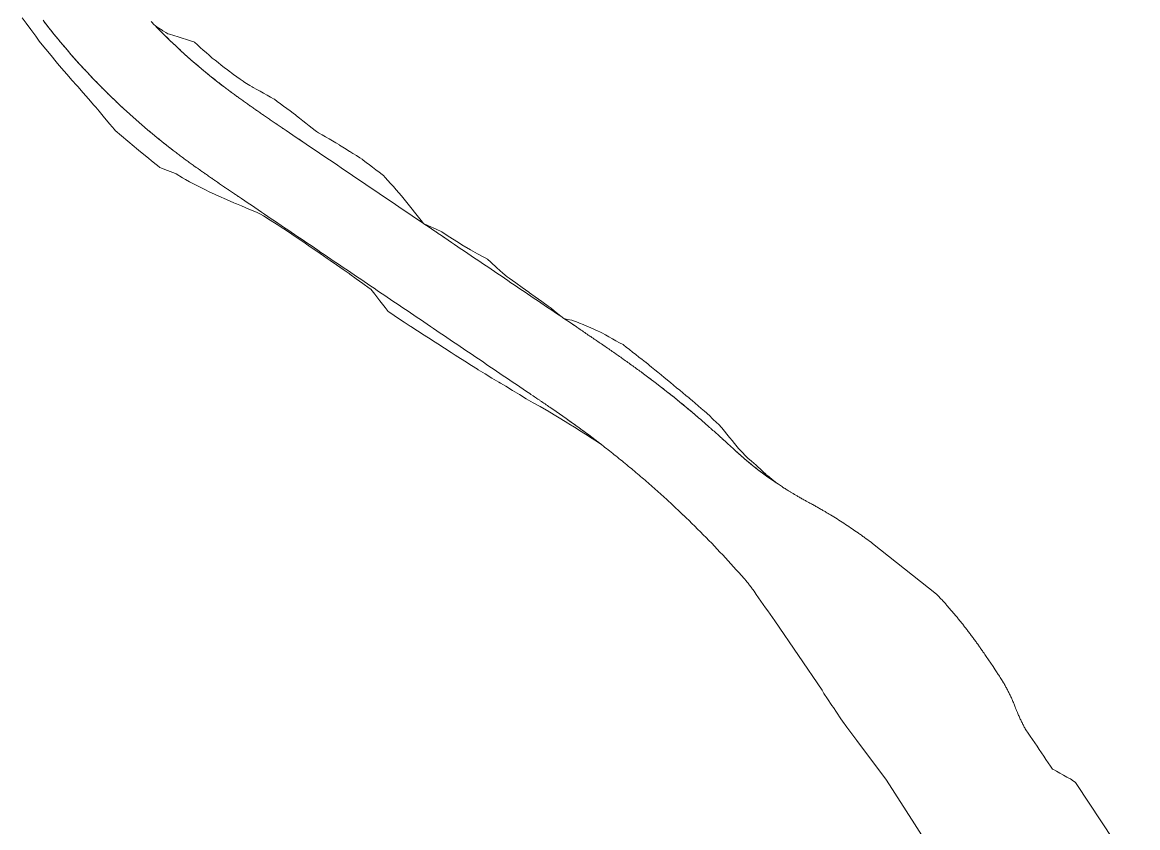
# Model space of a CAD drawing. Header units: inches. Extents: x 704148 to 723432, y 7075344 to 7101810.
# Drawn here: x 712086.2 to 712504.4, y 7094592 to 7094893.9 of the extents above; entities that cross this region are included whole.
import ezdxf

# ---------------------------------------------------------------- set-up
doc = ezdxf.new("R2010")
doc.units = ezdxf.units.IN
doc.header["$MEASUREMENT"] = 0
doc.layers.add('gisdb.gisadmin', color=7, linetype='Continuous', lineweight=9, true_color=0xccf5fc)

msp = doc.modelspace()

# ---------------------------------------------------------------- linework, layer by layer
at = {"layer": 'gisdb.gisadmin'}
msp.add_lwpolyline([(712093.9913, 7094894.6647), (712094.9089, 7094893.4781), (712095.8325, 7094892.2963), (712096.7637, 7094891.1203), (712097.7009, 7094889.9491), (712098.6451, 7094888.7837), (712099.5957, 7094887.6233), (712100.5527, 7094886.4683), (712101.5167, 7094885.3189), (712102.4865, 7094884.1747), (712103.4635, 7094883.0365), (712104.4463, 7094881.9035), (712105.4359, 7094880.7761), (712106.4319, 7094879.6545), (712107.4337, 7094878.5381), (712108.4425, 7094877.4279), (712109.4569, 7094876.3231), (712110.4781, 7094875.2245), (712111.5053, 7094874.1313), (712112.5387, 7094873.0439), (712113.5783, 7094871.9625), (712114.6235, 7094870.8869), (712115.6755, 7094869.8175), (712116.7331, 7094868.7537), (712117.7969, 7094867.6963), (712118.8665, 7094866.6447), (712119.9421, 7094865.5991), (712121.0237, 7094864.5599), (712122.1109, 7094863.5263), (712123.2043, 7094862.4995), (712124.3031, 7094861.4785), (712125.4081, 7094860.4641), (712126.5185, 7094859.4557), (712127.6347, 7094858.4535), (712128.7565, 7094857.4579), (712129.8837, 7094856.4683), (712131.0171, 7094855.4855), (712132.1555, 7094854.5087), (712133.2997, 7094853.5389), (712134.4493, 7094852.5753), (712135.6043, 7094851.6183), (712136.7647, 7094850.6679), (712137.9303, 7094849.7237), (712139.1015, 7094848.7867), (712140.2777, 7094847.8555), (712141.4595, 7094846.9319), (712142.6463, 7094846.0145), (712142.7601, 7094845.9267), (712142.7707, 7094845.9185), (712143.1367, 7094845.6381), (712143.5135, 7094845.3505), (712143.8383, 7094845.1039), (712143.8905, 7094845.0639), (712144.2677, 7094844.7781), (712144.6451, 7094844.4931), (712145.0225, 7094844.2089), (712145.0349, 7094844.1995), (712145.4001, 7094843.9257), (712145.7779, 7094843.6433), (712146.1557, 7094843.3619), (712146.2367, 7094843.3019), (712146.5337, 7094843.0811), (712146.9117, 7094842.8011), (712147.2899, 7094842.5221), (712147.4427, 7094842.4099), (712147.6681, 7094842.2437), (712148.0465, 7094841.9663), (712148.4249, 7094841.6895), (712148.6529, 7094841.5237), (712148.8033, 7094841.4135), (712149.1819, 7094841.1383), (712149.5605, 7094840.8639), (712149.8669, 7094840.6427), (712149.9391, 7094840.5901), (712150.3177, 7094840.3171), (712150.6963, 7094840.0447), (712151.0749, 7094839.7729), (712151.0847, 7094839.7667), (712151.4537, 7094839.5021), (712151.8323, 7094839.2317), (712152.2109, 7094838.9623), (712152.3057, 7094838.8955), (712152.5895, 7094838.6933), (712152.9681, 7094838.4249), (712153.3465, 7094838.1573), (712153.5297, 7094838.0287), (712153.7251, 7094837.8903), (712154.1035, 7094837.6239), (712154.4819, 7094837.3581), (712154.7567, 7094837.1659), (712154.8601, 7094837.0929), (712155.2383, 7094836.8283), (712155.6165, 7094836.5641), (712155.9865, 7094836.3067), (712155.9945, 7094836.3007), (712156.3723, 7094836.0377), (712156.7501, 7094835.7753), (712157.1279, 7094835.5135), (712157.2187, 7094835.4515), (712157.5055, 7094835.2521), (712157.8829, 7094834.9913), (712158.2601, 7094834.7309), (712158.4529, 7094834.5989), (712158.6373, 7094834.4711), (712159.0143, 7094834.2117), (712159.3911, 7094833.9529), (712159.6887, 7094833.7489), (712159.7677, 7094833.6943), (712160.1441, 7094833.4363), (712160.5205, 7094833.1789), (712160.8965, 7094832.9217), (712160.9263, 7094832.9013), (712161.2723, 7094832.6651), (712161.6481, 7094832.4087), (712162.0235, 7094832.1529), (712162.1659, 7094832.0565), (712162.3987, 7094831.8973), (712162.7737, 7094831.6421), (712163.1485, 7094831.3873), (712163.4061, 7094831.2129), (712163.5231, 7094831.1329), (712163.8973, 7094830.8789), (712164.2713, 7094830.6251), (712164.6448, 7094830.3719), (712164.6473, 7094830.3705), (712165.0187, 7094830.1185), (712165.3919, 7094829.8659), (712165.7647, 7094829.6133), (712165.8893, 7094829.5295), (712166.1373, 7094829.3611), (712166.5097, 7094829.1091), (712166.8817, 7094828.8575), (712167.1315, 7094828.6889), (712167.2535, 7094828.6061), (712167.996, 7094828.1039), (712168.3739, 7094827.8483), (712169.6165, 7094827.0079), (712170.8589, 7094826.1677), (712172.1015, 7094825.3275), (712173.3441, 7094824.4871), (712174.5867, 7094823.6469), (712175.8293, 7094822.8065), (712177.0717, 7094821.9663), (712178.3143, 7094821.1259), (712179.5569, 7094820.2857), (712180.7993, 7094819.4455), (712182.0419, 7094818.6051), (712183.2845, 7094817.7649), (712184.5271, 7094816.9245), (712185.7695, 7094816.0843), (712187.0121, 7094815.2441), (712188.2547, 7094814.4037), (712189.4971, 7094813.5635), (712190.7397, 7094812.7231), (712191.9823, 7094811.8829), (712193.2249, 7094811.0425), (712194.4673, 7094810.2023), (712195.7099, 7094809.3619), (712196.9525, 7094808.5217), (712198.1949, 7094807.6813), (712199.4375, 7094806.8411), (712200.6801, 7094806.0009), (712201.9227, 7094805.1605), (712203.1651, 7094804.3203), (712204.4077, 7094803.4799), (712205.6503, 7094802.6397), (712206.8929, 7094801.7993), (712208.1353, 7094800.9591), (712209.3779, 7094800.1189), (712210.6205, 7094799.2785), (712211.8629, 7094798.4383), (712213.1055, 7094797.5979), (712214.3481, 7094796.7577), (712215.5907, 7094795.9173), (712216.8331, 7094795.0771), (712218.0757, 7094794.2369), (712219.3183, 7094793.3965), (712220.5607, 7094792.5563), (712221.8033, 7094791.7159), (712223.0459, 7094790.8757), (712224.2885, 7094790.0353), (712225.5309, 7094789.1951), (712226.7735, 7094788.3547), (712228.0161, 7094787.5145), (712229.2585, 7094786.6741), (712230.5011, 7094785.8339), (712231.7437, 7094784.9937), (712232.9863, 7094784.1533), (712234.2289, 7094783.3131), (712235.4713, 7094782.4727), (712236.7139, 7094781.6325), (712237.9565, 7094780.7921), (712239.1989, 7094779.9519), (712240.4415, 7094779.1117), (712241.6841, 7094778.2713), (712242.9267, 7094777.4311), (712244.1691, 7094776.5907), (712245.4117, 7094775.7505), (712246.6543, 7094774.9103), (712247.8967, 7094774.0699), (712249.1393, 7094773.2297), (712250.3819, 7094772.3893), (712251.6245, 7094771.5491), (712252.8669, 7094770.7087), (712254.1095, 7094769.8685), (712255.3521, 7094769.0281), (712256.5945, 7094768.1879), (712257.8371, 7094767.3475), (712259.0797, 7094766.5073), (712260.3223, 7094765.6671), (712261.5647, 7094764.8267), (712262.8073, 7094763.9865), (712264.0499, 7094763.1461), (712265.2925, 7094762.3059), (712266.5349, 7094761.4655), (712267.7775, 7094760.6253), (712269.0201, 7094759.7851), (712270.2625, 7094758.9447), (712271.5051, 7094758.1045), (712272.7477, 7094757.2641), (712273.9903, 7094756.4239), (712275.2327, 7094755.5835), (712276.4753, 7094754.7433), (712276.9033, 7094754.4538), (712277.7179, 7094753.9029), (712277.7903, 7094753.8539), (712278.2331, 7094753.5545), (712278.6757, 7094753.2551), (712278.9601, 7094753.0621), (712279.1177, 7094752.9559), (712279.5595, 7094752.6569), (712280.0009, 7094752.3581), (712280.2021, 7094752.2211), (712280.4419, 7094752.0593), (712280.8825, 7094751.7607), (712281.3227, 7094751.4623), (712281.4439, 7094751.3799), (712281.7625, 7094751.1639), (712282.2017, 7094750.8657), (712282.6407, 7094750.5675), (712282.6847, 7094750.5369), (712283.0791, 7094750.2693), (712283.5171, 7094749.9713), (712283.9249, 7094749.6931), (712283.9545, 7094749.6733), (712284.3917, 7094749.3755), (712284.8283, 7094749.0775), (712285.1641, 7094748.8479), (712285.2643, 7094748.7795), (712285.4705, 7094748.6385), (712286.4009, 7094747.9993), (712286.4825, 7094747.9436), (712287.4926, 7094747.2456), (712287.6349, 7094747.1465), (712288.5002, 7094746.5445), (712288.8655, 7094746.2889), (712290.0929, 7094745.4265), (712290.509, 7094745.1326), (712291.3167, 7094744.5591), (712291.51, 7094744.4219), (712292.5088, 7094743.708), (712292.5371, 7094743.6871), (712293.1724, 7094743.2307), (712293.3054, 7094743.1349), (712293.5051, 7094742.9909), (712293.7541, 7094742.8103), (712294.1623, 7094742.5146), (712294.253, 7094742.4479), (712294.9679, 7094741.9287), (712296.1779, 7094741.0425), (712296.3785, 7094740.8952), (712297.3567, 7094740.1727), (712297.3847, 7094740.1515), (712298.3325, 7094739.4467), (712298.5879, 7094739.2557), (712299.3059, 7094738.7177), (712299.7875, 7094738.3553), (712300.2771, 7094737.9857), (712300.9837, 7094737.4501), (712301.246, 7094737.2507), (712302.1763, 7094736.5403), (712302.2126, 7094736.5127), (712303.1767, 7094735.7714), (712303.3653, 7094735.6259), (712303.5243, 7094735.5033), (712303.3559, 7094735.6139), (712300.8421, 7094737.2639), (712299.2875, 7094738.2843), (712298.3209, 7094738.8987), (712295.7861, 7094740.5097), (712293.2541, 7094742.1189), (712291.1295, 7094743.4693), (712290.7177, 7094743.7173), (712288.1489, 7094745.2649), (712285.5827, 7094746.8109), (712283.0151, 7094748.3577), (712282.7235, 7094748.5333), (712280.4073, 7094749.8519), (712277.7939, 7094751.3397), (712275.1797, 7094752.8277), (712274.4933, 7094753.2185), (712274.0573, 7094753.4747), (712272.5953, 7094754.3611), (712270.0265, 7094755.9181), (712267.4579, 7094757.4751), (712265.4953, 7094758.6649), (712264.8887, 7094759.0313), (712262.3171, 7094760.5841), (712259.7457, 7094762.1369), (712257.1743, 7094763.6897), (712256.9237, 7094763.8411), (712254.6347, 7094765.2897), (712252.0985, 7094766.8947), (712249.5623, 7094768.4997), (712248.4697, 7094769.1911), (712247.8075, 7094769.6389), (712247.0417, 7094770.1279), (712244.5127, 7094771.7433), (712241.9833, 7094773.3587), (712240.0509, 7094774.5929), (712239.4581, 7094774.9797), (712236.9455, 7094776.6197), (712234.4329, 7094778.2595), (712231.9203, 7094779.8995), (712231.6755, 7094780.0593), (712229.4167, 7094781.5527), (712226.9141, 7094783.2073), (712224.4115, 7094784.8621), (712223.3335, 7094785.5749), (712222.2315, 7094786.9939), (712220.2957, 7094789.4865), (712218.3599, 7094791.9793), (712216.8807, 7094793.8839), (712216.3065, 7094794.2983), (712213.8729, 7094796.0551), (712211.4393, 7094797.8119), (712209.0057, 7094799.5685), (712208.7687, 7094799.7397), (712206.5395, 7094801.2769), (712204.0697, 7094802.9799), (712201.5997, 7094804.6831), (712200.5359, 7094805.4167), (712199.1281, 7094806.3835), (712196.6551, 7094808.0821), (712194.1821, 7094809.7805), (712192.2925, 7094811.0783), (712191.7089, 7094811.4785), (712189.2345, 7094813.1751), (712187.7807, 7094814.1719), (712186.7493, 7094814.8555), (712184.2487, 7094816.5131), (712184.0051, 7094816.6745), (712181.7201, 7094818.1293), (712179.1885, 7094819.7411), (712176.6569, 7094821.3529), (712175.5665, 7094822.0473), (712173.9637, 7094822.7259), (712171.1483, 7094823.9177), (712168.3327, 7094825.1097), (712166.4969, 7094825.8871), (712166.1827, 7094826.0225), (712165.5239, 7094826.3127), (712162.7303, 7094827.5433), (712159.9321, 7094828.7759), (712157.1247, 7094830.0125), (712156.7517, 7094830.1769), (712154.3977, 7094831.3779), (712151.6739, 7094832.7675), (712148.9409, 7094834.1621), (712147.3821, 7094834.9575), (712146.2657, 7094835.6583), (712143.9015, 7094837.1425), (712143.6387, 7094837.2413), (712140.6521, 7094838.3661), (712137.7859, 7094839.4457), (712137.6741, 7094839.5441), (712137.5097, 7094839.6889), (712135.2763, 7094841.4969), (712132.8737, 7094843.4423), (712130.4713, 7094845.3875), (712129.0193, 7094846.5629), (712128.0937, 7094847.3629), (712125.7547, 7094849.3847), (712123.4153, 7094851.4067), (712121.0763, 7094853.4285), (712120.7549, 7094853.7063), (712119.0363, 7094855.7765), (712117.0497, 7094858.1697), (712115.0683, 7094860.5561), (712113.7419, 7094862.1539), (712113.0719, 7094862.9163), (712111.0373, 7094865.2307), (712109.0051, 7094867.5425), (712106.9759, 7094869.8511), (712106.5619, 7094870.3219), (712104.9545, 7094872.1637), (712102.9361, 7094874.4763), (712100.9183, 7094876.7879), (712099.4303, 7094878.4929), (712098.9193, 7094879.1151), (712096.9713, 7094881.4869), (712095.0245, 7094883.8569), (712093.0779, 7094886.2269), (712092.5507, 7094886.8687), (712091.2389, 7094888.6823), (712089.4411, 7094891.1675), (712087.6445, 7094893.6509), (712086.1999, 7094895.6477)], dxfattribs=at)
for points in [[(712439.86, 7094563.39), (712420.72, 7094593.44), (712410.27, 7094609.85), (712399.12, 7094624.75), (712395.4112, 7094629.6833), (712393.6884, 7094631.9748), (712393.1269, 7094632.8193), (712391.4661, 7094635.3175), (712390.3151, 7094637.0491), (712389.8053, 7094637.8159), (712388.1443, 7094640.3141), (712386.7731, 7094642.3771), (712386.5135, 7094642.8309), (712386.1141, 7094643.5291), (712368.3227, 7094669.5887), (712367.4609, 7094670.8165), (712366.5991, 7094672.0443), (712365.7373, 7094673.2721), (712364.8755, 7094674.4997), (712364.0137, 7094675.7275), (712363.1519, 7094676.9551), (712362.2901, 7094678.1829), (712361.4283, 7094679.4107), (712360.5665, 7094680.6385), (712360.1293, 7094681.2615, 0.00369349), (712359.7001, 7094681.8627, 0.00750114), (712358.8015, 7094683.0639, 0.00749949), (712357.8677, 7094684.2375, 0.00701593), (712356.9641, 7094685.3109), (712356.9001, 7094685.3835), (712355.9075, 7094686.5083), (712354.9107, 7094687.6291), (712353.9095, 7094688.7461), (712352.9037, 7094689.8589), (712351.8937, 7094690.9681), (712350.8795, 7094692.0731), (712349.8609, 7094693.1741), (712348.8379, 7094694.2713), (712347.8105, 7094695.3643), (712346.7791, 7094696.4533), (712345.7433, 7094697.5383), (712344.7033, 7094698.6191), (712343.6591, 7094699.6959), (712342.6105, 7094700.7687), (712341.5579, 7094701.8373), (712340.5011, 7094702.9017), (712339.4401, 7094703.9621), (712338.3749, 7094705.0183), (712337.3057, 7094706.0703), (712336.2323, 7094707.1179), (712335.1547, 7094708.1615), (712334.1143, 7094709.1614), (712334.1083, 7094709.1675), (712334.037, 7094709.2351), (712333.0611, 7094710.1655, 0.00195938), (712330.8785, 7094712.2235, 0.00195952), (712328.6797, 7094714.2645, 0.00195942), (712326.4649, 7094716.2879, 0.00195963), (712324.2339, 7094718.2939, 0.00195939), (712321.9877, 7094720.2823, 0.00195946), (712319.7259, 7094722.2531, 0.00195945), (712317.4489, 7094724.2063, 0.00195949), (712315.1565, 7094726.1415, 0.00195947), (712312.8489, 7094728.0585, 0.00195947), (712310.5263, 7094729.9573, 0.00195947), (712308.1891, 7094731.8381, 0.00195953), (712305.8371, 7094733.7005, 0.00190908), (712303.5317, 7094735.4972), (712303.5243, 7094735.5033), (712303.3653, 7094735.6259), (712302.1763, 7094736.5403), (712300.9837, 7094737.4501), (712299.7875, 7094738.3553), (712298.5879, 7094739.2557), (712297.3847, 7094740.1515), (712296.1779, 7094741.0425), (712294.9679, 7094741.9287), (712293.7541, 7094742.8103), (712293.3052, 7094743.1346), (712293.1722, 7094743.2305), (712292.5371, 7094743.6871), (712291.3167, 7094744.5591), (712290.0929, 7094745.4265), (712288.8655, 7094746.2889), (712287.6349, 7094747.1465), (712286.4009, 7094747.9993), (712285.4705, 7094748.6385), (712285.2643, 7094748.7795), (712285.1641, 7094748.8479), (712284.8283, 7094749.0775), (712284.3917, 7094749.3755), (712283.9545, 7094749.6733), (712283.9249, 7094749.6931), (712283.5171, 7094749.9713), (712283.0791, 7094750.2693), (712282.6847, 7094750.5369), (712282.6407, 7094750.5675), (712282.2017, 7094750.8657), (712281.7625, 7094751.1639), (712281.4439, 7094751.3799), (712281.3227, 7094751.4623), (712280.8825, 7094751.7607), (712280.4419, 7094752.0593), (712280.2021, 7094752.2211), (712280.0009, 7094752.3581), (712279.5595, 7094752.6569), (712279.1177, 7094752.9559), (712278.9601, 7094753.0621), (712278.6757, 7094753.2551), (712278.2331, 7094753.5545), (712277.7903, 7094753.8539), (712277.7179, 7094753.9029), (712276.9033, 7094754.4538), (712276.4753, 7094754.7433), (712275.2327, 7094755.5835), (712273.9903, 7094756.4239), (712272.7477, 7094757.2641), (712271.5051, 7094758.1045), (712270.2625, 7094758.9447), (712269.0201, 7094759.7851), (712267.7775, 7094760.6253), (712266.5349, 7094761.4655), (712265.2925, 7094762.3059), (712264.0499, 7094763.1461), (712262.8073, 7094763.9865), (712261.5647, 7094764.8267), (712260.3223, 7094765.6671), (712259.0797, 7094766.5073), (712257.8371, 7094767.3475), (712256.5945, 7094768.1879), (712255.3521, 7094769.0281), (712254.1095, 7094769.8685), (712252.8669, 7094770.7087), (712251.6245, 7094771.5491), (712250.3819, 7094772.3893), (712249.1393, 7094773.2297), (712247.8967, 7094774.0699), (712246.6543, 7094774.9103), (712245.4117, 7094775.7505), (712244.1691, 7094776.5907), (712242.9267, 7094777.4311), (712241.6841, 7094778.2713), (712240.4415, 7094779.1117), (712239.1989, 7094779.9519), (712237.9565, 7094780.7921), (712236.7139, 7094781.6325), (712235.4713, 7094782.4727), (712234.2289, 7094783.3131), (712232.9863, 7094784.1533), (712231.7437, 7094784.9937), (712230.5011, 7094785.8339), (712229.2585, 7094786.6741), (712228.0161, 7094787.5145), (712226.7735, 7094788.3547), (712225.5309, 7094789.1951), (712224.2885, 7094790.0353), (712223.0459, 7094790.8757), (712221.8033, 7094791.7159), (712220.5607, 7094792.5563), (712219.3183, 7094793.3965), (712218.0757, 7094794.2369), (712216.8331, 7094795.0771), (712215.5907, 7094795.9173), (712214.3481, 7094796.7577), (712213.1055, 7094797.5979), (712211.8629, 7094798.4383), (712210.6205, 7094799.2785), (712209.3779, 7094800.1189), (712208.1353, 7094800.9591), (712206.8929, 7094801.7993), (712205.6503, 7094802.6397), (712204.4077, 7094803.4799), (712203.1651, 7094804.3203), (712201.9227, 7094805.1605), (712200.6801, 7094806.0009), (712199.4375, 7094806.8411), (712198.1949, 7094807.6813), (712196.9525, 7094808.5217), (712195.7099, 7094809.3619), (712194.4673, 7094810.2023), (712193.2249, 7094811.0425), (712191.9823, 7094811.8829), (712190.7397, 7094812.7231), (712189.4971, 7094813.5635), (712188.2547, 7094814.4037), (712187.0121, 7094815.2441), (712185.7695, 7094816.0843), (712184.5271, 7094816.9245), (712183.2845, 7094817.7649), (712182.0419, 7094818.6051), (712180.7993, 7094819.4455), (712179.5569, 7094820.2857), (712178.3143, 7094821.1259), (712177.0717, 7094821.9663), (712175.8293, 7094822.8065), (712174.5867, 7094823.6469), (712173.3441, 7094824.4871), (712172.1015, 7094825.3275), (712170.8589, 7094826.1677), (712169.6165, 7094827.0079), (712168.3739, 7094827.8483), (712167.996, 7094828.1039), (712167.2535, 7094828.6061), (712167.1315, 7094828.6889), (712166.8817, 7094828.8575), (712166.5097, 7094829.1091), (712166.1373, 7094829.3611), (712165.8893, 7094829.5295), (712165.7647, 7094829.6133), (712165.3919, 7094829.8659), (712165.0187, 7094830.1185), (712164.6473, 7094830.3705), (712164.6447, 7094830.3719), (712164.2713, 7094830.6251), (712163.8973, 7094830.8789), (712163.5231, 7094831.1329), (712163.4061, 7094831.2129), (712163.1485, 7094831.3873), (712162.7737, 7094831.6421), (712162.3987, 7094831.8973), (712162.1659, 7094832.0565), (712162.0235, 7094832.1529), (712161.6481, 7094832.4087), (712161.2723, 7094832.6651), (712160.9263, 7094832.9013), (712160.8965, 7094832.9217), (712160.5205, 7094833.1789), (712160.1441, 7094833.4363), (712159.7677, 7094833.6943), (712159.6887, 7094833.7489), (712159.3911, 7094833.9529), (712159.0143, 7094834.2117), (712158.6373, 7094834.4711), (712158.4529, 7094834.5989), (712158.2601, 7094834.7309), (712157.8829, 7094834.9913), (712157.5055, 7094835.2521), (712157.2187, 7094835.4515), (712157.1279, 7094835.5135), (712156.7501, 7094835.7753), (712156.3723, 7094836.0377), (712155.9945, 7094836.3007), (712155.9865, 7094836.3067), (712155.6165, 7094836.5641), (712155.2383, 7094836.8283), (712154.8601, 7094837.0929), (712154.7567, 7094837.1659), (712154.4819, 7094837.3581), (712154.1035, 7094837.6239), (712153.7251, 7094837.8903), (712153.5297, 7094838.0287), (712153.3465, 7094838.1573), (712152.9681, 7094838.4249), (712152.5895, 7094838.6933), (712152.3057, 7094838.8955), (712152.2109, 7094838.9623), (712151.8323, 7094839.2317), (712151.4537, 7094839.5021), (712151.0847, 7094839.7667), (712151.0749, 7094839.7729), (712150.6963, 7094840.0447), (712150.3177, 7094840.3171), (712149.9391, 7094840.5901), (712149.8669, 7094840.6427), (712149.5605, 7094840.8639), (712149.1819, 7094841.1383), (712148.8033, 7094841.4135), (712148.6529, 7094841.5237), (712148.4249, 7094841.6895), (712148.0465, 7094841.9663), (712147.6681, 7094842.2437), (712147.4427, 7094842.4099), (712147.2899, 7094842.5221), (712146.9117, 7094842.8011), (712146.5337, 7094843.0811), (712146.2367, 7094843.3019), (712146.1557, 7094843.3619), (712145.7779, 7094843.6433), (712145.4001, 7094843.9257), (712145.0349, 7094844.1995), (712145.0225, 7094844.2089), (712144.6451, 7094844.4931), (712144.2677, 7094844.7781), (712143.8905, 7094845.0639), (712143.8383, 7094845.1039), (712143.5135, 7094845.3505), (712143.1367, 7094845.6381), (712142.7707, 7094845.9185), (712142.7601, 7094845.9267), (712142.6463, 7094846.0145, -0.00141514), (712141.4595, 7094846.9319, -0.001415), (712140.2777, 7094847.8555, -0.00141528), (712139.1015, 7094848.7867, -0.001415), (712137.9303, 7094849.7237, -0.00141514), (712136.7647, 7094850.6679, -0.00141503), (712135.6043, 7094851.6183, -0.00141506), (712134.4493, 7094852.5753, -0.00141513), (712133.2997, 7094853.5389, -0.00141501), (712132.1555, 7094854.5087, -0.00141513), (712131.0171, 7094855.4855, -0.00141525), (712129.8837, 7094856.4683, -0.00141506), (712128.7565, 7094857.4579, -0.00141499), (712127.6347, 7094858.4535, -0.0014152), (712126.5185, 7094859.4557, -0.00141506), (712125.4081, 7094860.4641, -0.00141511), (712124.3031, 7094861.4785, -0.00141504), (712123.2043, 7094862.4995, -0.00141505), (712122.1109, 7094863.5263, -0.0014152), (712121.0237, 7094864.5599, -0.00141504), (712119.9421, 7094865.5991, -0.00141516), (712118.8665, 7094866.6447, -0.00141507), (712117.7969, 7094867.6963, -0.00141503), (712116.7331, 7094868.7537, -0.00141516), (712115.6755, 7094869.8175, -0.0014152), (712114.6235, 7094870.8869, -0.0014149), (712113.5783, 7094871.9625, -0.00141516), (712112.5387, 7094873.0439, -0.00141521), (712111.5053, 7094874.1313, -0.00141517), (712110.4781, 7094875.2245, -0.00141503), (712109.4569, 7094876.3231, -0.00141497), (712108.4425, 7094877.4279, -0.00141517), (712107.4337, 7094878.5381, -0.00141508), (712106.4319, 7094879.6545, -0.0014151), (712105.4359, 7094880.7761, -0.00141521), (712104.4463, 7094881.9035, -0.00141497), (712103.4635, 7094883.0365, -0.00141511), (712102.4865, 7094884.1747, -0.00141501), (712101.5167, 7094885.3189, -0.00141523), (712100.5527, 7094886.4683, -0.00141506), (712099.5957, 7094887.6233, -0.00141515), (712098.6451, 7094888.7837, -0.001415), (712097.7009, 7094889.9491, -0.00141512), (712096.7637, 7094891.1203, -0.00141513), (712095.8325, 7094892.2963, -0.001415), (712094.9089, 7094893.4781, -0.0014151), (712093.9913, 7094894.6647, -0.00141512)], [(712134.4997, 7094894.2101, 0.00159908), (712135.5389, 7094893.1285), (712136.1069, 7094892.5421), (712136.5061, 7094892.1333), (712137.1405, 7094891.4879, 0.00319846), (712139.2611, 7094889.3657, 0.00319825), (712141.4081, 7094887.2705, 0.00319823), (712143.5813, 7094885.2025, 0.00319835), (712145.7817, 7094883.1633, 0.00319834), (712148.0077, 7094881.1521, 0.00319835), (712150.2587, 7094879.1689, 0.00319828), (712152.5357, 7094877.2157, 0.00319832), (712154.8373, 7094875.2915, 0.00319821), (712157.1627, 7094873.3963, 0.00319837), (712159.5129, 7094871.5317, 0.00243753), (712161.3193, 7094870.1301), (712161.3303, 7094870.1217), (712161.6639, 7094869.8661), (712161.8865, 7094869.6971), (712161.9983, 7094869.6109), (712162.3333, 7094869.3561), (712162.6693, 7094869.1015), (712163.0059, 7094868.8473), (712163.3433, 7094868.5933), (712163.6815, 7094868.3397), (712164.0203, 7094868.0863), (712164.2823, 7094867.8915), (712164.3599, 7094867.8333), (712164.7003, 7094867.5805), (712165.0413, 7094867.3281), (712165.3831, 7094867.0757), (712165.7255, 7094866.8239), (712166.0687, 7094866.5721), (712166.4125, 7094866.3207), (712166.6983, 7094866.1129), (712166.7571, 7094866.0693), (712167.1023, 7094865.8183), (712167.4483, 7094865.5675), (712167.7949, 7094865.3169), (712168.1421, 7094865.0665), (712168.4899, 7094864.8163), (712168.8385, 7094864.5663), (712169.1311, 7094864.3575), (712169.1875, 7094864.3165), (712169.5373, 7094864.0669), (712169.8877, 7094863.8173), (712170.2387, 7094863.5681), (712170.5903, 7094863.3189), (712170.9427, 7094863.0699), (712171.2953, 7094862.8209), (712171.5781, 7094862.6219), (712171.6489, 7094862.5721), (712172.0029, 7094862.3233), (712172.3575, 7094862.0747), (712172.7125, 7094861.8263), (712173.0683, 7094861.5779), (712173.4247, 7094861.3295), (712173.7815, 7094861.0811), (712174.0373, 7094860.9039), (712174.1389, 7094860.8329), (712174.4967, 7094860.5849), (712174.8553, 7094860.3367), (712175.2141, 7094860.0887), (712175.5737, 7094859.8405), (712175.9337, 7094859.5925), (712176.2941, 7094859.3445), (712176.5059, 7094859.1993), (712176.6553, 7094859.0963), (712177.0167, 7094858.8483), (712177.3787, 7094858.6003), (712177.7411, 7094858.3521), (712178.1041, 7094858.1039), (712178.4675, 7094857.8557), (712178.8315, 7094857.6075), (712178.9821, 7094857.5055), (712179.1959, 7094857.3591), (712179.5607, 7094857.1107), (712179.9259, 7094856.8623), (712180.2915, 7094856.6137), (712180.6577, 7094856.3649), (712181.0241, 7094856.1161), (712181.3911, 7094855.8673), (712181.4631, 7094855.8189), (712181.7585, 7094855.6183), (712182.1263, 7094855.3689), (712182.4943, 7094855.1197), (712182.8629, 7094854.8701), (712183.2317, 7094854.6203), (712183.6011, 7094854.3705), (712183.9471, 7094854.1367), (712183.9707, 7094854.1205), (712184.3407, 7094853.8701), (712185.082, 7094853.3688), (712186.4319, 7094852.4559), (712188.9171, 7094850.7753), (712191.4021, 7094849.0947), (712193.8873, 7094847.4141), (712196.3723, 7094845.7335), (712198.8575, 7094844.0531), (712201.3425, 7094842.3725), (712203.8277, 7094840.6919), (712206.3127, 7094839.0113), (712208.7977, 7094837.3307), (712211.2829, 7094835.6501), (712213.7679, 7094833.9695), (712216.2531, 7094832.2889), (712218.7381, 7094830.6083), (712221.2233, 7094828.9279), (712223.7083, 7094827.2473), (712226.1935, 7094825.5667), (712228.6785, 7094823.8861), (712231.1637, 7094822.2055), (712233.6487, 7094820.5249), (712236.1337, 7094818.8445), (712236.6363, 7094818.5045), (712237.1337, 7094818.1683), (712238.3763, 7094817.3279), (712239.6187, 7094816.4875), (712240.8613, 7094815.6473), (712241.2278, 7094815.3995), (712241.333, 7094815.3284), (712242.1039, 7094814.8071), (712243.3465, 7094813.9667), (712244.5889, 7094813.1265), (712245.8315, 7094812.2861), (712247.0741, 7094811.4459), (712248.3165, 7094810.6055), (712249.5591, 7094809.7653), (712250.8017, 7094808.9251), (712250.9781, 7094808.8059), (712252.0443, 7094808.0847), (712253.2867, 7094807.2445), (712254.5293, 7094806.4041), (712255.7719, 7094805.5639), (712257.0143, 7094804.7235), (712258.2569, 7094803.8833), (712259.4995, 7094803.0431), (712260.7421, 7094802.2027), (712261.9847, 7094801.3625), (712263.2271, 7094800.5221), (712264.4697, 7094799.6819), (712265.7123, 7094798.8415), (712266.9547, 7094798.0013), (712268.1973, 7094797.1609), (712269.4399, 7094796.3207), (712270.6825, 7094795.4803), (712271.9249, 7094794.6401), (712273.1675, 7094793.7999), (712274.4101, 7094792.9595), (712275.6525, 7094792.1193), (712276.8951, 7094791.2789), (712278.1377, 7094790.4387), (712279.3803, 7094789.5983), (712280.6227, 7094788.7581), (712281.8653, 7094787.9179), (712283.1079, 7094787.0775), (712284.3503, 7094786.2373), (712285.5929, 7094785.3969), (712286.8355, 7094784.5567), (712288.0781, 7094783.7165), (712289.2927, 7094782.8949), (712291.5997, 7094781.3347), (712293.9894, 7094779.7188), (712294.0849, 7094779.6541), (712294.8775, 7094779.1181), (712295.3221, 7094778.8173), (712295.7671, 7094778.5163), (712296.2123, 7094778.2151), (712296.5697, 7094777.9731), (712296.6579, 7094777.9135), (712297.1039, 7094777.6115), (712297.5499, 7094777.3093), (712297.9965, 7094777.0067), (712298.4431, 7094776.7039), (712298.8901, 7094776.4005), (712299.0529, 7094776.2899), (712299.3373, 7094776.0969), (712299.7849, 7094775.7929), (712300.2327, 7094775.4885), (712300.6807, 7094775.1837), (712301.1289, 7094774.8785), (712301.5333, 7094774.6023), (712301.5773, 7094774.5727), (712302.0259, 7094774.2665), (712302.4747, 7094773.9601), (712302.9237, 7094773.6529), (712303.3729, 7094773.3453), (712303.8223, 7094773.0373), (712304.0095, 7094772.9087), (712304.2719, 7094772.7287), (712304.7215, 7094772.4197), (712305.1713, 7094772.1101), (712305.6213, 7094771.7999), (712306.0715, 7094771.4891), (712306.4797, 7094771.2065), (712306.5217, 7094771.1779), (712306.9719, 7094770.8661), (712307.4225, 7094770.5535), (712307.8729, 7094770.2405), (712308.3235, 7094769.9267), (712308.7743, 7094769.6123), (712308.9429, 7094769.4939), (712309.2249, 7094769.2973), (712309.6757, 7094768.9817), (712310.1267, 7094768.6653), (712310.5775, 7094768.3483), (712311.0285, 7094768.0307), (712311.3977, 7094767.7693), (712311.4793, 7094767.7121), (712311.9303, 7094767.3929), (712312.3811, 7094767.0731), (712312.8321, 7094766.7525), (712313.2829, 7094766.4311), (712313.7339, 7094766.1089), (712313.8425, 7094766.0307), (712314.1847, 7094765.7859), (712314.6353, 7094765.4621), (712315.0861, 7094765.1375), (712315.5367, 7094764.8121), (712315.9871, 7094764.4859), (712316.2757, 7094764.2759), (712316.4377, 7094764.1587), (712316.8879, 7094763.8307), (712317.3381, 7094763.5019), (712317.7883, 7094763.1721), (712318.2383, 7094762.8415), (712318.6881, 7094762.5099), (712318.6963, 7094762.5037), (712319.1281, 7094762.1845), (712319.1377, 7094762.1775, -0.00167659), (712321.1023, 7094760.7117, -0.00205196), (712323.4935, 7094758.9001, -0.002052), (712325.8701, 7094757.0693, -0.00205199), (712328.2313, 7094755.2187, -0.00205198), (712330.5773, 7094753.3489, -0.00205202), (712332.9081, 7094751.4601, -0.00205194), (712335.2229, 7094749.5519, -0.00205196), (712337.5221, 7094747.6249, -0.00205202), (712339.8057, 7094745.6793), (712340.5789, 7094745.0133), (712340.5879, 7094745.0057), (712341.0017, 7094744.6475), (712341.4237, 7094744.2811), (712341.8449, 7094743.9145), (712342.0731, 7094743.7149), (712342.2651, 7094743.5475), (712342.6845, 7094743.1801), (712343.1031, 7094742.8125), (712343.5209, 7094742.4447), (712343.9379, 7094742.0765), (712344.3255, 7094741.7333), (712344.3541, 7094741.7079), (712344.7695, 7094741.3393), (712345.1841, 7094740.9703), (712345.5979, 7094740.6011), (712346.0109, 7094740.2317), (712346.4233, 7094739.8621), (712346.5637, 7094739.7357), (712346.8349, 7094739.4925), (712347.2457, 7094739.1225), (712347.6559, 7094738.7523), (712348.0653, 7094738.3821), (712348.4739, 7094738.0117), (712348.7899, 7094737.7245), (712348.8821, 7094737.6411), (712349.2893, 7094737.2705), (712349.6961, 7094736.8997), (712350.1021, 7094736.5287), (712350.5075, 7094736.1579), (712350.9123, 7094735.7869), (712351.0049, 7094735.7013), (712351.3163, 7094735.4157), (712353.2135, 7094733.6711), (712353.5581, 7094733.3541, 0.00464534), (712355.4479, 7094731.6695, 0.00550499), (712357.7263, 7094729.7177, 0.00550446), (712360.0477, 7094727.8177, 0.00550498), (712362.4095, 7094725.9677, 0.00550458), (712364.8125, 7094724.1719, 0.00550468), (712367.2537, 7094722.4283, 0.00550444), (712369.7327, 7094720.7391, 0.00333261), (712371.2511, 7094719.7425), (712371.2826, 7094719.7227), (712371.9179, 7094719.3147, 0.00275227), (712373.1871, 7094718.5153, 0.00220142), (712374.2079, 7094717.8849), (712374.2652, 7094717.8506, 0.00416499), (712376.2127, 7094716.6846), (712376.2283, 7094716.6753), (712376.2331, 7094716.673, 0.00213548), (712377.2395, 7094716.0885, 0.00275231), (712378.5439, 7094715.3479, 0.00275223), (712379.8561, 7094714.6213, 0.00217264), (712380.8969, 7094714.0567), (712381.1751, 7094713.9067, -0.00206873), (712382.4933, 7094713.1913, -0.00206903), (712383.8055, 7094712.4645, -0.00206904), (712385.1119, 7094711.7273, -0.00206879), (712386.4117, 7094710.9789, -0.00176023), (712387.5131, 7094710.3343), (712387.5166, 7094710.3323, -0.00269653), (712389.1943, 7094709.3287, -0.00413798), (712391.7477, 7094707.7539, -0.00413797), (712394.2747, 7094706.1371, -0.00413802), (712396.7749, 7094704.4791, -0.00366237), (712398.9651, 7094702.9781), (712399.6009, 7094702.5325, -0.00206893), (712400.8242, 7094701.6645, -0.00206898), (712402.0401, 7094700.7861, -0.00412527), (712404.4387, 7094699.0103), (712405.0203, 7094698.5705), (712429.0271, 7094679.6089, -0.00204629), (712430.0483, 7094678.5103, -0.0020464), (712431.0605, 7094677.4033, -0.00204644), (712432.0637, 7094676.2881, -0.00204623), (712433.0577, 7094675.1649, -0.00204633), (712434.0427, 7094674.0337, -0.00204659), (712435.0185, 7094672.8943, -0.00204637), (712435.9851, 7094671.7473, -0.00204634), (712436.9421, 7094670.5923, -0.00204638), (712437.8899, 7094669.4297, -0.00204625), (712438.8279, 7094668.2593, -0.00204652), (712439.7559, 7094667.0807, -0.00204642), (712440.6743, 7094665.8947, -0.00204629), (712441.5829, 7094664.7013, -0.00204646), (712442.4819, 7094663.5005, -0.00204654), (712443.3713, 7094662.2925, -0.00204627), (712444.2505, 7094661.0773, -0.00204639), (712445.1201, 7094659.8551, -0.00204655), (712445.9797, 7094658.6257, -0.00204625), (712446.8291, 7094657.3895), (712447.1203, 7094656.9611), (712447.6705, 7094656.1479), (712448.5111, 7094654.9055), (712449.3517, 7094653.6631), (712450.1925, 7094652.4209), (712451.0342, 7094651.1793), (712451.3069, 7094650.7739), (712451.7657, 7094650.0955), (712451.9309, 7094649.8517, -0.00325633), (712452.3874, 7094649.1698, -0.00744531), (712453.3939, 7094647.5865), (712453.6254, 7094647.2077), (712453.7747, 7094646.9612), (712454.1313, 7094646.3579, -0.00595245), (712454.8729, 7094645.0541, -0.00595228), (712455.5833, 7094643.7331, -0.00595225), (712456.2627, 7094642.3959, -0.00595299), (712456.9101, 7094641.0427, -0.00595199), (712457.5241, 7094639.6743, -0.00595307), (712458.1061, 7094638.2917, -0.00595248), (712458.6553, 7094636.8959), (712458.6789, 7094636.8345), (712458.8528, 7094636.3808), (712459.0058, 7094635.9909), (712459.2033, 7094635.4997, 0.00657933), (712459.7879, 7094634.1183, 0.00657894), (712460.4087, 7094632.7529, 0.00657843), (712461.0645, 7094631.4041, 0.0065799), (712461.7553, 7094630.0725, 0.00659522), (712462.4803, 7094628.7595), (712462.4823, 7094628.7563), (712463.3219, 7094627.5179), (712464.1635, 7094626.2763), (712465.0053, 7094625.0347), (712465.8469, 7094623.7931), (712466.6887, 7094622.5515), (712467.5303, 7094621.3099), (712468.3721, 7094620.0683), (712469.2139, 7094618.8267), (712470.0555, 7094617.5851), (712470.8973, 7094616.3437), (712471.7391, 7094615.1021), (712472.5051, 7094613.9721), (712472.6233, 7094613.9073), (712473.9391, 7094613.1871), (712475.2549, 7094612.4669), (712476.5707, 7094611.7469), (712477.8865, 7094611.0267), (712478.8857, 7094610.4799), (712479.2023, 7094610.3065), (712479.7751, 7094609.9931), (712479.9145, 7094609.7873), (712481.1476, 7094608.932), (712481.6054, 7094608.2367), (712504.44, 7094573.56)]]:
    msp.add_lwpolyline(points, format="xyb", dxfattribs=at)
for points in [[(712236.2405, 7094819.0021), (712236.6363, 7094818.5045), (712236.1337, 7094818.8445), (712233.6487, 7094820.5249), (712231.1637, 7094822.2055), (712228.6785, 7094823.8861), (712226.1935, 7094825.5667), (712223.7083, 7094827.2473), (712221.2233, 7094828.9279), (712218.7381, 7094830.6083), (712216.2531, 7094832.2889), (712213.7679, 7094833.9695), (712211.2829, 7094835.6501), (712208.7977, 7094837.3307), (712206.3127, 7094839.0113), (712203.8277, 7094840.6919), (712201.3425, 7094842.3725), (712198.8575, 7094844.0531), (712196.3723, 7094845.7335), (712193.8873, 7094847.4141), (712191.4021, 7094849.0947), (712190.4966, 7094849.7071), (712189.9567, 7094850.0722), (712188.9171, 7094850.7753), (712186.4319, 7094852.4559), (712185.082, 7094853.3688), (712184.3407, 7094853.8701), (712183.9707, 7094854.1205), (712183.9471, 7094854.1367), (712183.6011, 7094854.3705), (712183.2317, 7094854.6203), (712182.8629, 7094854.8701), (712182.4943, 7094855.1197), (712182.1263, 7094855.3689), (712181.7585, 7094855.6183), (712181.4631, 7094855.8189), (712181.3911, 7094855.8673), (712181.0241, 7094856.1161), (712180.6577, 7094856.3649), (712180.2915, 7094856.6137), (712179.9259, 7094856.8623), (712179.5607, 7094857.1107), (712179.1959, 7094857.3591), (712178.9821, 7094857.5055), (712178.8315, 7094857.6075), (712178.4675, 7094857.8557), (712178.1041, 7094858.1039), (712177.7411, 7094858.3521), (712177.3787, 7094858.6003), (712177.0167, 7094858.8483), (712176.6553, 7094859.0963), (712176.5059, 7094859.1993), (712176.2941, 7094859.3445), (712175.9337, 7094859.5925), (712175.5737, 7094859.8405), (712175.2141, 7094860.0887), (712174.8553, 7094860.3367), (712174.4967, 7094860.5849), (712174.1389, 7094860.8329), (712174.0373, 7094860.9039), (712173.7815, 7094861.0811), (712173.4247, 7094861.3295), (712173.0683, 7094861.5779), (712172.7125, 7094861.8263), (712172.3575, 7094862.0747), (712172.0029, 7094862.3233), (712171.6489, 7094862.5721), (712171.5781, 7094862.6219), (712171.2953, 7094862.8209), (712170.9427, 7094863.0699), (712170.5903, 7094863.3189), (712170.2387, 7094863.5681), (712169.8877, 7094863.8173), (712169.5373, 7094864.0669), (712169.1875, 7094864.3165), (712169.1311, 7094864.3575), (712168.8385, 7094864.5663), (712168.4899, 7094864.8163), (712168.1421, 7094865.0665), (712167.7949, 7094865.3169), (712167.4483, 7094865.5675), (712167.1023, 7094865.8183), (712166.7571, 7094866.0693), (712166.6983, 7094866.1129), (712166.4125, 7094866.3207), (712166.0687, 7094866.5721), (712165.7255, 7094866.8239), (712165.3831, 7094867.0757), (712165.0413, 7094867.3281), (712164.7003, 7094867.5805), (712164.3599, 7094867.8333), (712164.2823, 7094867.8915), (712164.0203, 7094868.0863), (712163.6815, 7094868.3397), (712163.3433, 7094868.5933), (712163.0059, 7094868.8473), (712162.6693, 7094869.1015), (712162.3333, 7094869.3561), (712161.9983, 7094869.6109), (712161.8865, 7094869.6971), (712161.6639, 7094869.8661), (712161.3303, 7094870.1217), (712161.3193, 7094870.1301), (712159.5129, 7094871.5317), (712157.1627, 7094873.3963), (712154.8373, 7094875.2915), (712152.5357, 7094877.2157), (712150.2587, 7094879.1689), (712148.0077, 7094881.1521), (712145.7817, 7094883.1633), (712143.5813, 7094885.2025), (712141.4081, 7094887.2705), (712139.2611, 7094889.3657), (712137.1405, 7094891.4879), (712136.8813, 7094891.7512), (712136.5061, 7094892.1333), (712136.2089, 7094892.4376), (712136.1069, 7094892.5421), (712136.6049, 7094892.2297), (712137.3923, 7094891.7359), (712138.6937, 7094890.9195), (712138.942, 7094890.7637), (712139.1248, 7094890.649), (712139.9917, 7094890.1051), (712140.7213, 7094889.6475), (712141.4219, 7094889.4323), (712143.0189, 7094888.9419), (712144.6055, 7094888.4547), (712146.1809, 7094887.9711), (712147.7463, 7094887.4903), (712149.3037, 7094887.0121), (712150.5685, 7094886.6237), (712150.7687, 7094886.4451), (712151.8611, 7094885.4709), (712152.9533, 7094884.4965), (712154.0445, 7094883.5235), (712155.1355, 7094882.5505), (712156.2279, 7094881.5759), (712157.3211, 7094880.6009), (712157.3979, 7094880.5325), (712158.4757, 7094879.6993), (712159.6345, 7094878.8035), (712160.7921, 7094877.9085), (712161.9483, 7094877.0147), (712163.1053, 7094876.1203), (712164.2631, 7094875.2251), (712164.6375, 7094874.9357), (712164.8895, 7094874.7593), (712165.4467, 7094874.3627), (712166.6407, 7094873.5127), (712167.8351, 7094872.6623), (712169.0305, 7094871.8115), (712169.2553, 7094871.6515), (712170.2775, 7094871.0267), (712171.5377, 7094870.2565), (712172.3451, 7094869.7631), (712172.8101, 7094869.5021), (712174.1041, 7094868.7763), (712175.3983, 7094868.0503), (712176.6927, 7094867.3241), (712177.9901, 7094866.5963), (712179.2883, 7094865.8681), (712180.5867, 7094865.1397), (712180.7121, 7094865.0693), (712181.7915, 7094864.2701), (712182.9891, 7094863.3831), (712184.1879, 7094862.4955), (712185.3883, 7094861.6065), (712186.5911, 7094860.7159), (712187.7955, 7094859.8241), (712188.6259, 7094859.2091), (712188.8811, 7094858.9869), (712188.9839, 7094858.9057), (712190.1635, 7094857.9737), (712191.3435, 7094857.0411), (712192.5237, 7094856.1085), (712193.7039, 7094855.1759), (712194.8841, 7094854.2433), (712196.0641, 7094853.3107), (712196.4843, 7094852.9787), (712197.3199, 7094852.4901), (712198.6175, 7094851.7311), (712199.9151, 7094850.9723), (712201.2127, 7094850.2135), (712202.5103, 7094849.4545), (712203.8079, 7094848.6957), (712205.1055, 7094847.9369), (712205.1349, 7094847.9197), (712206.3737, 7094847.1343), (712207.6411, 7094846.3309), (712208.9087, 7094845.5275), (712208.9623, 7094845.4933), (712210.1805, 7094844.7307), (712211.4525, 7094843.9341), (712212.7245, 7094843.1373), (712213.6015, 7094842.5881), (712213.9731, 7094842.3059), (712215.1695, 7094841.3973), (712216.3659, 7094840.4887), (712217.5623, 7094839.5801), (712218.7585, 7094838.6717), (712219.9549, 7094837.7629), (712221.1513, 7094836.8545), (712221.5773, 7094836.5309), (712222.2395, 7094835.7859), (712223.2679, 7094834.6291), (712224.2965, 7094833.4723), (712225.3249, 7094832.3153), (712226.3533, 7094831.1585), (712227.3819, 7094830.0017), (712228.4103, 7094828.8447), (712228.4337, 7094828.8185), (712229.3901, 7094827.6159), (712230.3687, 7094826.3855), (712231.3473, 7094825.1549), (712232.3259, 7094823.9243), (712233.3047, 7094822.6937), (712234.2833, 7094821.4633), (712235.2619, 7094820.2327)], [(712236.6363, 7094818.5045), (712238.5685, 7094817.6123), (712241.3283, 7094816.3377), (712243.4687, 7094815.3491), (712244.0357, 7094814.9859), (712246.5621, 7094813.3667), (712249.0887, 7094811.7473), (712251.6153, 7094810.1281), (712251.8907, 7094809.9515), (712254.2375, 7094808.6503), (712256.8713, 7094807.1899), (712259.5053, 7094805.7293), (712260.6703, 7094805.0833), (712261.9297, 7094803.9589), (712264.1877, 7094801.9425), (712266.4457, 7094799.9261), (712267.9925, 7094798.5449), (712268.7615, 7094797.9953), (712271.2029, 7094796.2503), (712273.6445, 7094794.5053), (712276.0861, 7094792.7603), (712276.3521, 7094792.5701), (712278.5281, 7094791.0159), (712280.9701, 7094789.2717), (712283.4121, 7094787.5275), (712284.4923, 7094786.7559), (712285.8005, 7094785.7037), (712288.1461, 7094783.8171), (712289.2927, 7094782.8949), (712288.0781, 7094783.7165), (712286.8355, 7094784.5567), (712285.5929, 7094785.3969), (712284.3503, 7094786.2373), (712283.1079, 7094787.0775), (712281.8653, 7094787.9179), (712280.6227, 7094788.7581), (712279.3803, 7094789.5983), (712278.1377, 7094790.4387), (712276.8951, 7094791.2789), (712275.6525, 7094792.1193), (712274.4101, 7094792.9595), (712273.1675, 7094793.7999), (712271.9249, 7094794.6401), (712270.6825, 7094795.4803), (712269.4399, 7094796.3207), (712268.1973, 7094797.1609), (712266.9547, 7094798.0013), (712265.7123, 7094798.8415), (712264.4697, 7094799.6819), (712263.2271, 7094800.5221), (712261.9847, 7094801.3625), (712260.7421, 7094802.2027), (712259.4995, 7094803.0431), (712258.2569, 7094803.8833), (712257.0143, 7094804.7235), (712255.7719, 7094805.5639), (712254.5293, 7094806.4041), (712253.2867, 7094807.2445), (712252.0443, 7094808.0847), (712250.9781, 7094808.806), (712250.8017, 7094808.9251), (712249.5591, 7094809.7653), (712248.3165, 7094810.6055), (712247.0741, 7094811.4459), (712245.8315, 7094812.2861), (712244.5889, 7094813.1265), (712244.1761, 7094813.4056), (712243.7206, 7094813.7137), (712243.3465, 7094813.9667), (712242.1039, 7094814.8071), (712241.3329, 7094815.3283), (712241.2277, 7094815.3994), (712240.8613, 7094815.6473), (712239.6187, 7094816.4875), (712238.3763, 7094817.3279), (712237.1337, 7094818.1683)], [(712369.7501, 7094720.7653), (712369.7327, 7094720.7391), (712367.2537, 7094722.4283), (712364.8125, 7094724.1719), (712362.4095, 7094725.9677), (712360.0477, 7094727.8177), (712357.7263, 7094729.7177), (712355.4479, 7094731.6695), (712353.5581, 7094733.3541), (712353.2135, 7094733.6711), (712351.3163, 7094735.4157), (712351.0049, 7094735.7013), (712350.9123, 7094735.7869), (712350.5075, 7094736.1579), (712350.1021, 7094736.5287), (712349.6961, 7094736.8997), (712349.2893, 7094737.2705), (712348.8821, 7094737.6411), (712348.7899, 7094737.7245), (712348.4739, 7094738.0117), (712348.0653, 7094738.3821), (712347.6559, 7094738.7523), (712347.2457, 7094739.1225), (712346.8349, 7094739.4925), (712346.5637, 7094739.7357), (712346.4233, 7094739.8621), (712346.0109, 7094740.2317), (712345.5979, 7094740.6011), (712345.1841, 7094740.9703), (712344.7695, 7094741.3393), (712344.3541, 7094741.7079), (712344.3255, 7094741.7333), (712343.9379, 7094742.0765), (712343.5209, 7094742.4447), (712343.1031, 7094742.8125), (712342.6845, 7094743.1801), (712342.2651, 7094743.5475), (712342.0731, 7094743.7149), (712341.8449, 7094743.9145), (712341.4237, 7094744.2811), (712341.0017, 7094744.6475), (712340.5879, 7094745.0057), (712340.5789, 7094745.0133), (712339.8057, 7094745.6793), (712337.5221, 7094747.6249), (712335.2229, 7094749.5519), (712332.9081, 7094751.4601), (712330.5773, 7094753.3489), (712328.2313, 7094755.2187), (712325.8701, 7094757.0693), (712323.4935, 7094758.9001), (712321.1023, 7094760.7117), (712319.1377, 7094762.1775), (712319.1281, 7094762.1845), (712318.6963, 7094762.5037), (712318.6881, 7094762.5099), (712318.2383, 7094762.8415), (712317.7883, 7094763.1721), (712317.3381, 7094763.5019), (712316.8879, 7094763.8307), (712316.4377, 7094764.1587), (712316.2757, 7094764.2759), (712315.9871, 7094764.4859), (712315.5367, 7094764.8121), (712315.0861, 7094765.1375), (712314.6353, 7094765.4621), (712314.1847, 7094765.7859), (712313.8425, 7094766.0307), (712313.7339, 7094766.1089), (712313.2829, 7094766.4311), (712312.8321, 7094766.7525), (712312.3811, 7094767.0731), (712311.9303, 7094767.3929), (712311.4793, 7094767.7121), (712311.3977, 7094767.7693), (712311.0285, 7094768.0307), (712310.5775, 7094768.3483), (712310.1267, 7094768.6653), (712309.6757, 7094768.9817), (712309.2249, 7094769.2973), (712308.9429, 7094769.4939), (712308.7743, 7094769.6123), (712308.3235, 7094769.9267), (712307.8729, 7094770.2405), (712307.4225, 7094770.5535), (712306.9719, 7094770.8661), (712306.5217, 7094771.1779), (712306.4797, 7094771.2065), (712306.0715, 7094771.4891), (712305.6213, 7094771.7999), (712305.1713, 7094772.1101), (712304.7215, 7094772.4197), (712304.2719, 7094772.7287), (712304.0095, 7094772.9087), (712303.8223, 7094773.0373), (712303.3729, 7094773.3453), (712302.9237, 7094773.6529), (712302.4747, 7094773.9601), (712302.0259, 7094774.2665), (712301.5773, 7094774.5727), (712301.5333, 7094774.6023), (712301.1289, 7094774.8785), (712300.6807, 7094775.1837), (712300.2327, 7094775.4885), (712299.7849, 7094775.7929), (712299.3373, 7094776.0969), (712299.0529, 7094776.2899), (712298.8901, 7094776.4005), (712298.4431, 7094776.7039), (712297.9965, 7094777.0067), (712297.5499, 7094777.3093), (712297.1039, 7094777.6115), (712296.6579, 7094777.9135), (712296.5697, 7094777.9731), (712296.2123, 7094778.2151), (712295.7671, 7094778.5163), (712295.3221, 7094778.8173), (712294.8775, 7094779.1181), (712294.0849, 7094779.6541), (712293.9894, 7094779.7188), (712293.2217, 7094780.2379), (712292.9735, 7094780.4057), (712291.5997, 7094781.3347), (712289.2927, 7094782.8949), (712290.6321, 7094782.5815), (712292.1955, 7094782.2155), (712293.3163, 7094781.9533), (712293.7149, 7094781.7849), (712293.7903, 7094781.7531), (712295.1201, 7094781.1847), (712296.5251, 7094780.5845), (712297.9311, 7094779.9835), (712299.3373, 7094779.3827), (712300.7443, 7094778.7815), (712302.1529, 7094778.1795), (712302.7397, 7094777.9287), (712303.5107, 7094777.5021), (712304.8333, 7094776.7701), (712306.1571, 7094776.0375), (712307.4819, 7094775.3041), (712308.8077, 7094774.5705), (712310.1349, 7094773.8359), (712311.4631, 7094773.1007), (712311.7463, 7094772.9439), (712312.6817, 7094772.2061), (712313.8701, 7094771.2685), (712315.0595, 7094770.3303), (712316.2489, 7094769.3919), (712317.4389, 7094768.4533), (712318.6291, 7094767.5143), (712319.8185, 7094766.5757), (712319.9475, 7094766.4741), (712320.9999, 7094765.6241), (712321.4319, 7094765.2751), (712322.1763, 7094764.6647), (712323.3495, 7094763.7029), (712324.5219, 7094762.7417), (712325.6941, 7094761.7807), (712326.8659, 7094760.8199), (712328.0375, 7094759.8593), (712328.1179, 7094759.7933), (712329.2061, 7094758.8941), (712330.3739, 7094757.9291), (712331.5411, 7094756.9645), (712332.7079, 7094756.0001), (712333.8749, 7094755.0357), (712335.0417, 7094754.0713), (712336.2091, 7094753.1067), (712336.2443, 7094753.0775), (712337.3577, 7094752.1197), (712338.5049, 7094751.1325), (712339.6521, 7094750.1453), (712340.7991, 7094749.1583), (712341.9465, 7094748.1711), (712342.7271, 7094747.4995), (712344.2035, 7094746.1763), (712344.2411, 7094746.1325), (712344.6489, 7094745.7183), (712345.2879, 7094745.0979), (712346.3733, 7094744.0439), (712347.4579, 7094742.9905), (712348.3005, 7094742.1721), (712348.5127, 7094741.9063), (712349.4669, 7094740.7117), (712350.4199, 7094739.5185), (712351.3717, 7094738.3269), (712351.5129, 7094738.1501), (712352.3341, 7094737.1503), (712353.2969, 7094735.9781), (712354.2547, 7094734.8119), (712354.7353, 7094734.2269), (712355.2435, 7094733.6893), (712356.2683, 7094732.6057), (712357.2949, 7094731.5199), (712357.9739, 7094730.8017), (712358.3597, 7094730.4747), (712359.4957, 7094729.5115), (712360.6323, 7094728.5477), (712361.2987, 7094727.9829), (712361.5565, 7094727.7523), (712361.7541, 7094727.5637), (712362.1129, 7094727.2217), (712362.8441, 7094726.5357), (712363.9389, 7094725.5087), (712365.0065, 7094724.5069), (712365.0381, 7094724.4811), (712366.1971, 7094723.5299), (712367.3577, 7094722.5775), (712368.5201, 7094721.6235), (712368.5569, 7094721.5931), (712368.6741, 7094721.5099), (712369.1183, 7094721.1959)]]:
    msp.add_lwpolyline(points, close=True, dxfattribs=at)

doc.saveas('drawing.dxf')
